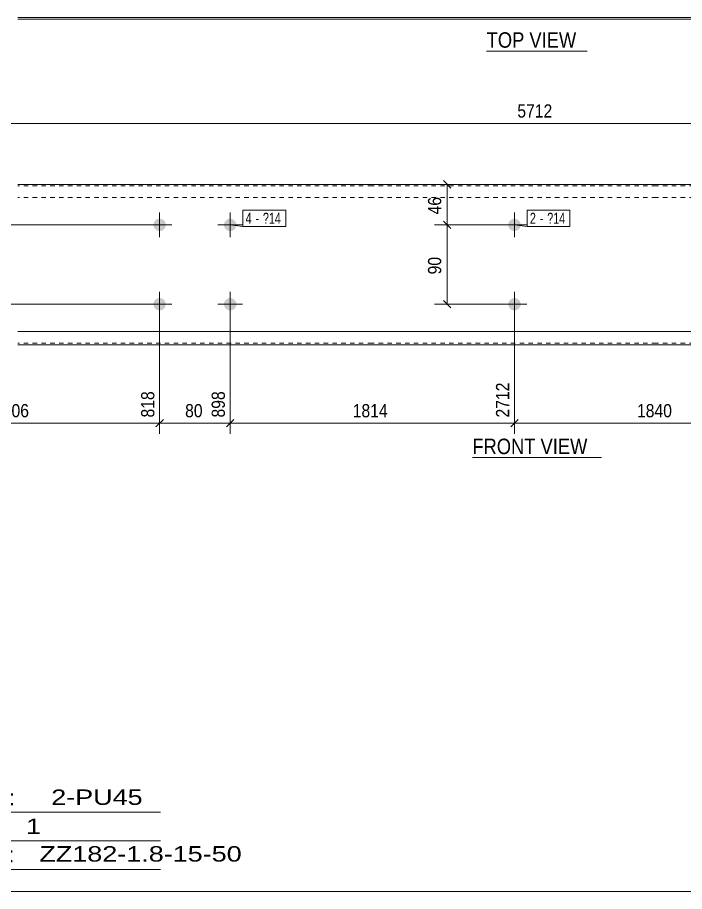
# Model space of a CAD drawing. Header units: millimetres. Extents: x 2 to 579, y 1 to 405.
# Drawn here: x 112 to 263.3, y 5 to 203.3 of the extents above; entities that cross this region are included whole.
import ezdxf

# ---------------------------------------------------------------- set-up
doc = ezdxf.new("R2010")
doc.units = ezdxf.units.MM
doc.linetypes.add('XKITLINE00', pattern=[0])
doc.linetypes.add('XKITLINE01', pattern=[4, 1, -1, 1, -1])
for name, color, linetype, lineweight in [('Bolt', 3, 'Continuous', 0), ('BoltMark', 7, 'Continuous', 0), ('Dimensions', 7, 'Continuous', 0), ('DrawingSheet', 5, 'Continuous', 0), ('OtherObjectType', 7, 'Continuous', 0), ('Part', 2, 'Continuous', 0)]:
    doc.layers.add(name, color=color, linetype=linetype, lineweight=lineweight)
doc.styles.add('ARIAL', font='ARIAL.TTF')
doc.styles.add('ARIAL_NARROW', font='ARIALN.TTF')

# ---------------------------------------------------------------- blocks, each defined once
blk = doc.blocks.new('*A1')
at = {"layer": 'Bolt'}
for points in [[(145.68, 156.2), (145.68, 156.17), (145.68, 156.13), (145.68, 156.1), (145.67, 156.06), (145.67, 156.03), (145.66, 156), (145.65, 155.96), (145.65, 155.93), (145.64, 155.9), (145.63, 155.86), (145.62, 155.83), (145.61, 155.8), (145.6, 155.76), (145.59, 155.73), (145.58, 155.7), (145.56, 155.67), (145.55, 155.64), (145.53, 155.61), (145.52, 155.58), (145.5, 155.55), (145.48, 155.52), (145.46, 155.49), (145.45, 155.46), (145.43, 155.43), (145.41, 155.4), (145.39, 155.37), (145.36, 155.35), (145.34, 155.32), (145.32, 155.3), (145.3, 155.27), (145.27, 155.25), (145.25, 155.22), (145.22, 155.2), (145.2, 155.18), (145.17, 155.15), (145.14, 155.13), (145.12, 155.11), (145.09, 155.09), (145.06, 155.07), (145.03, 155.05), (145, 155.03), (144.97, 155.02), (144.94, 155), (144.91, 154.99), (144.88, 154.97), (144.85, 154.96), (144.82, 154.94), (144.79, 154.93), (144.75, 154.92), (144.72, 154.91), (144.69, 154.9), (144.66, 154.89), (144.62, 154.88), (144.59, 154.87), (144.55, 154.86), (144.52, 154.86), (144.49, 154.85), (144.45, 154.85), (144.42, 154.84), (144.38, 154.84), (144.35, 154.84), (144.32, 154.84), (144.28, 154.84), (144.25, 154.84), (144.21, 154.84), (144.18, 154.84), (144.14, 154.84), (144.11, 154.85), (144.08, 154.85), (144.04, 154.86), (144.01, 154.86), (143.98, 154.87), (143.94, 154.88), (143.91, 154.89), (143.88, 154.9), (143.84, 154.91), (143.81, 154.92), (143.78, 154.93), (143.75, 154.94), (143.71, 154.96), (143.68, 154.97), (143.65, 154.99), (143.62, 155), (143.59, 155.02), (143.56, 155.03), (143.53, 155.05), (143.5, 155.07), (143.48, 155.09), (143.45, 155.11), (143.42, 155.13), (143.39, 155.15), (143.37, 155.18), (143.34, 155.2), (143.32, 155.22), (143.29, 155.25), (143.27, 155.27), (143.24, 155.3), (143.22, 155.32), (143.2, 155.35), (143.18, 155.37), (143.16, 155.4), (143.14, 155.43), (143.12, 155.46), (143.1, 155.49), (143.08, 155.52), (143.06, 155.55), (143.05, 155.58), (143.03, 155.61), (143.02, 155.64), (143, 155.67), (142.99, 155.7), (142.98, 155.73), (142.96, 155.76), (142.95, 155.8), (142.94, 155.83), (142.93, 155.86), (142.92, 155.9), (142.92, 155.93), (142.91, 155.96), (142.9, 156), (142.9, 156.03), (142.89, 156.06), (142.89, 156.1), (142.89, 156.13), (142.88, 156.17), (142.88, 156.2), (142.88, 156.24), (142.88, 156.27), (142.88, 156.3), (142.89, 156.34), (142.89, 156.37), (142.89, 156.41), (142.9, 156.44), (142.9, 156.48), (142.91, 156.51), (142.92, 156.54), (142.92, 156.58), (142.93, 156.61), (142.94, 156.64), (142.95, 156.67), (142.96, 156.71), (142.98, 156.74), (142.99, 156.77), (143, 156.8), (143.02, 156.83), (143.03, 156.87), (143.05, 156.9), (143.06, 156.93), (143.08, 156.96), (143.1, 156.98), (143.12, 157.01), (143.14, 157.04), (143.16, 157.07), (143.18, 157.1), (143.2, 157.12), (143.22, 157.15), (143.24, 157.18), (143.27, 157.2), (143.29, 157.23), (143.32, 157.25), (143.34, 157.27), (143.37, 157.3), (143.39, 157.32), (143.42, 157.34), (143.45, 157.36), (143.48, 157.38), (143.5, 157.4), (143.53, 157.42), (143.56, 157.44), (143.59, 157.45), (143.62, 157.47), (143.65, 157.49), (143.68, 157.5), (143.71, 157.52), (143.75, 157.53), (143.78, 157.54), (143.81, 157.55), (143.84, 157.57), (143.88, 157.58), (143.91, 157.59), (143.94, 157.59), (143.98, 157.6), (144.01, 157.61), (144.04, 157.62), (144.08, 157.62), (144.11, 157.63), (144.14, 157.63), (144.18, 157.63), (144.21, 157.63), (144.25, 157.64), (144.28, 157.64), (144.32, 157.64), (144.35, 157.63), (144.38, 157.63), (144.42, 157.63), (144.45, 157.63), (144.49, 157.62), (144.52, 157.62), (144.55, 157.61), (144.59, 157.6), (144.62, 157.59), (144.66, 157.59), (144.69, 157.58), (144.72, 157.57), (144.75, 157.55), (144.79, 157.54), (144.82, 157.53), (144.85, 157.52), (144.88, 157.5), (144.91, 157.49), (144.94, 157.47), (144.97, 157.45), (145, 157.44), (145.03, 157.42), (145.06, 157.4), (145.09, 157.38), (145.12, 157.36), (145.14, 157.34), (145.17, 157.32), (145.2, 157.3), (145.22, 157.27), (145.25, 157.25), (145.27, 157.23), (145.3, 157.2), (145.32, 157.18), (145.34, 157.15), (145.36, 157.12), (145.39, 157.1), (145.41, 157.07), (145.43, 157.04), (145.45, 157.01), (145.46, 156.98), (145.48, 156.96), (145.5, 156.93), (145.52, 156.9), (145.53, 156.87), (145.55, 156.83), (145.56, 156.8), (145.58, 156.77), (145.59, 156.74), (145.6, 156.71), (145.61, 156.67), (145.62, 156.64), (145.63, 156.61), (145.64, 156.58), (145.65, 156.54), (145.65, 156.51), (145.66, 156.48), (145.67, 156.44), (145.67, 156.41), (145.68, 156.37), (145.68, 156.34), (145.68, 156.3), (145.68, 156.27), (145.68, 156.24)], [(161.68, 156.2), (161.68, 156.17), (161.68, 156.13), (161.68, 156.1), (161.67, 156.06), (161.67, 156.03), (161.66, 156), (161.65, 155.96), (161.65, 155.93), (161.64, 155.9), (161.63, 155.86), (161.62, 155.83), (161.61, 155.8), (161.6, 155.76), (161.59, 155.73), (161.58, 155.7), (161.56, 155.67), (161.55, 155.64), (161.53, 155.61), (161.52, 155.58), (161.5, 155.55), (161.48, 155.52), (161.46, 155.49), (161.45, 155.46), (161.43, 155.43), (161.41, 155.4), (161.39, 155.37), (161.36, 155.35), (161.34, 155.32), (161.32, 155.3), (161.3, 155.27), (161.27, 155.25), (161.25, 155.22), (161.22, 155.2), (161.2, 155.18), (161.17, 155.15), (161.14, 155.13), (161.12, 155.11), (161.09, 155.09), (161.06, 155.07), (161.03, 155.05), (161, 155.03), (160.97, 155.02), (160.94, 155), (160.91, 154.99), (160.88, 154.97), (160.85, 154.96), (160.82, 154.94), (160.79, 154.93), (160.75, 154.92), (160.72, 154.91), (160.69, 154.9), (160.66, 154.89), (160.62, 154.88), (160.59, 154.87), (160.55, 154.86), (160.52, 154.86), (160.49, 154.85), (160.45, 154.85), (160.42, 154.84), (160.38, 154.84), (160.35, 154.84), (160.32, 154.84), (160.28, 154.84), (160.25, 154.84), (160.21, 154.84), (160.18, 154.84), (160.14, 154.84), (160.11, 154.85), (160.08, 154.85), (160.04, 154.86), (160.01, 154.86), (159.98, 154.87), (159.94, 154.88), (159.91, 154.89), (159.88, 154.9), (159.84, 154.91), (159.81, 154.92), (159.78, 154.93), (159.75, 154.94), (159.71, 154.96), (159.68, 154.97), (159.65, 154.99), (159.62, 155), (159.59, 155.02), (159.56, 155.03), (159.53, 155.05), (159.5, 155.07), (159.48, 155.09), (159.45, 155.11), (159.42, 155.13), (159.39, 155.15), (159.37, 155.18), (159.34, 155.2), (159.32, 155.22), (159.29, 155.25), (159.27, 155.27), (159.24, 155.3), (159.22, 155.32), (159.2, 155.35), (159.18, 155.37), (159.16, 155.4), (159.14, 155.43), (159.12, 155.46), (159.1, 155.49), (159.08, 155.52), (159.06, 155.55), (159.05, 155.58), (159.03, 155.61), (159.02, 155.64), (159, 155.67), (158.99, 155.7), (158.98, 155.73), (158.96, 155.76), (158.95, 155.8), (158.94, 155.83), (158.93, 155.86), (158.92, 155.9), (158.92, 155.93), (158.91, 155.96), (158.9, 156), (158.9, 156.03), (158.89, 156.06), (158.89, 156.1), (158.89, 156.13), (158.88, 156.17), (158.88, 156.2), (158.88, 156.24), (158.88, 156.27), (158.88, 156.3), (158.89, 156.34), (158.89, 156.37), (158.89, 156.41), (158.9, 156.44), (158.9, 156.48), (158.91, 156.51), (158.92, 156.54), (158.92, 156.58), (158.93, 156.61), (158.94, 156.64), (158.95, 156.67), (158.96, 156.71), (158.98, 156.74), (158.99, 156.77), (159, 156.8), (159.02, 156.83), (159.03, 156.87), (159.05, 156.9), (159.06, 156.93), (159.08, 156.96), (159.1, 156.98), (159.12, 157.01), (159.14, 157.04), (159.16, 157.07), (159.18, 157.1), (159.2, 157.12), (159.22, 157.15), (159.24, 157.18), (159.27, 157.2), (159.29, 157.23), (159.32, 157.25), (159.34, 157.27), (159.37, 157.3), (159.39, 157.32), (159.42, 157.34), (159.45, 157.36), (159.48, 157.38), (159.5, 157.4), (159.53, 157.42), (159.56, 157.44), (159.59, 157.45), (159.62, 157.47), (159.65, 157.49), (159.68, 157.5), (159.71, 157.52), (159.75, 157.53), (159.78, 157.54), (159.81, 157.55), (159.84, 157.57), (159.88, 157.58), (159.91, 157.59), (159.94, 157.59), (159.98, 157.6), (160.01, 157.61), (160.04, 157.62), (160.08, 157.62), (160.11, 157.63), (160.14, 157.63), (160.18, 157.63), (160.21, 157.63), (160.25, 157.64), (160.28, 157.64), (160.32, 157.64), (160.35, 157.63), (160.38, 157.63), (160.42, 157.63), (160.45, 157.63), (160.49, 157.62), (160.52, 157.62), (160.55, 157.61), (160.59, 157.6), (160.62, 157.59), (160.66, 157.59), (160.69, 157.58), (160.72, 157.57), (160.75, 157.55), (160.79, 157.54), (160.82, 157.53), (160.85, 157.52), (160.88, 157.5), (160.91, 157.49), (160.94, 157.47), (160.97, 157.45), (161, 157.44), (161.03, 157.42), (161.06, 157.4), (161.09, 157.38), (161.12, 157.36), (161.14, 157.34), (161.17, 157.32), (161.2, 157.3), (161.22, 157.27), (161.25, 157.25), (161.27, 157.23), (161.3, 157.2), (161.32, 157.18), (161.34, 157.15), (161.36, 157.12), (161.39, 157.1), (161.41, 157.07), (161.43, 157.04), (161.45, 157.01), (161.46, 156.98), (161.48, 156.96), (161.5, 156.93), (161.52, 156.9), (161.53, 156.87), (161.55, 156.83), (161.56, 156.8), (161.58, 156.77), (161.59, 156.74), (161.6, 156.71), (161.61, 156.67), (161.62, 156.64), (161.63, 156.61), (161.64, 156.58), (161.65, 156.54), (161.65, 156.51), (161.66, 156.48), (161.67, 156.44), (161.67, 156.41), (161.68, 156.37), (161.68, 156.34), (161.68, 156.3), (161.68, 156.27), (161.68, 156.24)], [(145.68, 138.2), (145.68, 138.17), (145.68, 138.13), (145.68, 138.1), (145.67, 138.06), (145.67, 138.03), (145.66, 138), (145.65, 137.96), (145.65, 137.93), (145.64, 137.9), (145.63, 137.86), (145.62, 137.83), (145.61, 137.8), (145.6, 137.76), (145.59, 137.73), (145.58, 137.7), (145.56, 137.67), (145.55, 137.64), (145.53, 137.61), (145.52, 137.58), (145.5, 137.55), (145.48, 137.52), (145.46, 137.49), (145.45, 137.46), (145.43, 137.43), (145.41, 137.4), (145.39, 137.37), (145.36, 137.35), (145.34, 137.32), (145.32, 137.3), (145.3, 137.27), (145.27, 137.25), (145.25, 137.22), (145.22, 137.2), (145.2, 137.18), (145.17, 137.15), (145.14, 137.13), (145.12, 137.11), (145.09, 137.09), (145.06, 137.07), (145.03, 137.05), (145, 137.03), (144.97, 137.02), (144.94, 137), (144.91, 136.99), (144.88, 136.97), (144.85, 136.96), (144.82, 136.94), (144.79, 136.93), (144.75, 136.92), (144.72, 136.91), (144.69, 136.9), (144.66, 136.89), (144.62, 136.88), (144.59, 136.87), (144.55, 136.86), (144.52, 136.86), (144.49, 136.85), (144.45, 136.85), (144.42, 136.84), (144.38, 136.84), (144.35, 136.84), (144.32, 136.84), (144.28, 136.84), (144.25, 136.84), (144.21, 136.84), (144.18, 136.84), (144.14, 136.84), (144.11, 136.85), (144.08, 136.85), (144.04, 136.86), (144.01, 136.86), (143.98, 136.87), (143.94, 136.88), (143.91, 136.89), (143.88, 136.9), (143.84, 136.91), (143.81, 136.92), (143.78, 136.93), (143.75, 136.94), (143.71, 136.96), (143.68, 136.97), (143.65, 136.99), (143.62, 137), (143.59, 137.02), (143.56, 137.03), (143.53, 137.05), (143.5, 137.07), (143.48, 137.09), (143.45, 137.11), (143.42, 137.13), (143.39, 137.15), (143.37, 137.18), (143.34, 137.2), (143.32, 137.22), (143.29, 137.25), (143.27, 137.27), (143.24, 137.3), (143.22, 137.32), (143.2, 137.35), (143.18, 137.37), (143.16, 137.4), (143.14, 137.43), (143.12, 137.46), (143.1, 137.49), (143.08, 137.52), (143.06, 137.55), (143.05, 137.58), (143.03, 137.61), (143.02, 137.64), (143, 137.67), (142.99, 137.7), (142.98, 137.73), (142.96, 137.76), (142.95, 137.8), (142.94, 137.83), (142.93, 137.86), (142.92, 137.9), (142.92, 137.93), (142.91, 137.96), (142.9, 138), (142.9, 138.03), (142.89, 138.06), (142.89, 138.1), (142.89, 138.13), (142.88, 138.17), (142.88, 138.2), (142.88, 138.24), (142.88, 138.27), (142.88, 138.3), (142.89, 138.34), (142.89, 138.37), (142.89, 138.41), (142.9, 138.44), (142.9, 138.48), (142.91, 138.51), (142.92, 138.54), (142.92, 138.58), (142.93, 138.61), (142.94, 138.64), (142.95, 138.67), (142.96, 138.71), (142.98, 138.74), (142.99, 138.77), (143, 138.8), (143.02, 138.83), (143.03, 138.87), (143.05, 138.9), (143.06, 138.93), (143.08, 138.96), (143.1, 138.98), (143.12, 139.01), (143.14, 139.04), (143.16, 139.07), (143.18, 139.1), (143.2, 139.12), (143.22, 139.15), (143.24, 139.18), (143.27, 139.2), (143.29, 139.23), (143.32, 139.25), (143.34, 139.27), (143.37, 139.3), (143.39, 139.32), (143.42, 139.34), (143.45, 139.36), (143.48, 139.38), (143.5, 139.4), (143.53, 139.42), (143.56, 139.44), (143.59, 139.45), (143.62, 139.47), (143.65, 139.49), (143.68, 139.5), (143.71, 139.52), (143.75, 139.53), (143.78, 139.54), (143.81, 139.55), (143.84, 139.57), (143.88, 139.58), (143.91, 139.59), (143.94, 139.59), (143.98, 139.6), (144.01, 139.61), (144.04, 139.62), (144.08, 139.62), (144.11, 139.63), (144.14, 139.63), (144.18, 139.63), (144.21, 139.63), (144.25, 139.64), (144.28, 139.64), (144.32, 139.64), (144.35, 139.63), (144.38, 139.63), (144.42, 139.63), (144.45, 139.63), (144.49, 139.62), (144.52, 139.62), (144.55, 139.61), (144.59, 139.6), (144.62, 139.59), (144.66, 139.59), (144.69, 139.58), (144.72, 139.57), (144.75, 139.55), (144.79, 139.54), (144.82, 139.53), (144.85, 139.52), (144.88, 139.5), (144.91, 139.49), (144.94, 139.47), (144.97, 139.45), (145, 139.44), (145.03, 139.42), (145.06, 139.4), (145.09, 139.38), (145.12, 139.36), (145.14, 139.34), (145.17, 139.32), (145.2, 139.3), (145.22, 139.27), (145.25, 139.25), (145.27, 139.23), (145.3, 139.2), (145.32, 139.18), (145.34, 139.15), (145.36, 139.12), (145.39, 139.1), (145.41, 139.07), (145.43, 139.04), (145.45, 139.01), (145.46, 138.98), (145.48, 138.96), (145.5, 138.93), (145.52, 138.9), (145.53, 138.87), (145.55, 138.83), (145.56, 138.8), (145.58, 138.77), (145.59, 138.74), (145.6, 138.71), (145.61, 138.67), (145.62, 138.64), (145.63, 138.61), (145.64, 138.58), (145.65, 138.54), (145.65, 138.51), (145.66, 138.48), (145.67, 138.44), (145.67, 138.41), (145.68, 138.37), (145.68, 138.34), (145.68, 138.3), (145.68, 138.27), (145.68, 138.24)], [(161.68, 138.2), (161.68, 138.17), (161.68, 138.13), (161.68, 138.1), (161.67, 138.06), (161.67, 138.03), (161.66, 138), (161.65, 137.96), (161.65, 137.93), (161.64, 137.9), (161.63, 137.86), (161.62, 137.83), (161.61, 137.8), (161.6, 137.76), (161.59, 137.73), (161.58, 137.7), (161.56, 137.67), (161.55, 137.64), (161.53, 137.61), (161.52, 137.58), (161.5, 137.55), (161.48, 137.52), (161.46, 137.49), (161.45, 137.46), (161.43, 137.43), (161.41, 137.4), (161.39, 137.37), (161.36, 137.35), (161.34, 137.32), (161.32, 137.3), (161.3, 137.27), (161.27, 137.25), (161.25, 137.22), (161.22, 137.2), (161.2, 137.18), (161.17, 137.15), (161.14, 137.13), (161.12, 137.11), (161.09, 137.09), (161.06, 137.07), (161.03, 137.05), (161, 137.03), (160.97, 137.02), (160.94, 137), (160.91, 136.99), (160.88, 136.97), (160.85, 136.96), (160.82, 136.94), (160.79, 136.93), (160.75, 136.92), (160.72, 136.91), (160.69, 136.9), (160.66, 136.89), (160.62, 136.88), (160.59, 136.87), (160.55, 136.86), (160.52, 136.86), (160.49, 136.85), (160.45, 136.85), (160.42, 136.84), (160.38, 136.84), (160.35, 136.84), (160.32, 136.84), (160.28, 136.84), (160.25, 136.84), (160.21, 136.84), (160.18, 136.84), (160.14, 136.84), (160.11, 136.85), (160.08, 136.85), (160.04, 136.86), (160.01, 136.86), (159.98, 136.87), (159.94, 136.88), (159.91, 136.89), (159.88, 136.9), (159.84, 136.91), (159.81, 136.92), (159.78, 136.93), (159.75, 136.94), (159.71, 136.96), (159.68, 136.97), (159.65, 136.99), (159.62, 137), (159.59, 137.02), (159.56, 137.03), (159.53, 137.05), (159.5, 137.07), (159.48, 137.09), (159.45, 137.11), (159.42, 137.13), (159.39, 137.15), (159.37, 137.18), (159.34, 137.2), (159.32, 137.22), (159.29, 137.25), (159.27, 137.27), (159.24, 137.3), (159.22, 137.32), (159.2, 137.35), (159.18, 137.37), (159.16, 137.4), (159.14, 137.43), (159.12, 137.46), (159.1, 137.49), (159.08, 137.52), (159.06, 137.55), (159.05, 137.58), (159.03, 137.61), (159.02, 137.64), (159, 137.67), (158.99, 137.7), (158.98, 137.73), (158.96, 137.76), (158.95, 137.8), (158.94, 137.83), (158.93, 137.86), (158.92, 137.9), (158.92, 137.93), (158.91, 137.96), (158.9, 138), (158.9, 138.03), (158.89, 138.06), (158.89, 138.1), (158.89, 138.13), (158.88, 138.17), (158.88, 138.2), (158.88, 138.24), (158.88, 138.27), (158.88, 138.3), (158.89, 138.34), (158.89, 138.37), (158.89, 138.41), (158.9, 138.44), (158.9, 138.48), (158.91, 138.51), (158.92, 138.54), (158.92, 138.58), (158.93, 138.61), (158.94, 138.64), (158.95, 138.67), (158.96, 138.71), (158.98, 138.74), (158.99, 138.77), (159, 138.8), (159.02, 138.83), (159.03, 138.87), (159.05, 138.9), (159.06, 138.93), (159.08, 138.96), (159.1, 138.98), (159.12, 139.01), (159.14, 139.04), (159.16, 139.07), (159.18, 139.1), (159.2, 139.12), (159.22, 139.15), (159.24, 139.18), (159.27, 139.2), (159.29, 139.23), (159.32, 139.25), (159.34, 139.27), (159.37, 139.3), (159.39, 139.32), (159.42, 139.34), (159.45, 139.36), (159.48, 139.38), (159.5, 139.4), (159.53, 139.42), (159.56, 139.44), (159.59, 139.45), (159.62, 139.47), (159.65, 139.49), (159.68, 139.5), (159.71, 139.52), (159.75, 139.53), (159.78, 139.54), (159.81, 139.55), (159.84, 139.57), (159.88, 139.58), (159.91, 139.59), (159.94, 139.59), (159.98, 139.6), (160.01, 139.61), (160.04, 139.62), (160.08, 139.62), (160.11, 139.63), (160.14, 139.63), (160.18, 139.63), (160.21, 139.63), (160.25, 139.64), (160.28, 139.64), (160.32, 139.64), (160.35, 139.63), (160.38, 139.63), (160.42, 139.63), (160.45, 139.63), (160.49, 139.62), (160.52, 139.62), (160.55, 139.61), (160.59, 139.6), (160.62, 139.59), (160.66, 139.59), (160.69, 139.58), (160.72, 139.57), (160.75, 139.55), (160.79, 139.54), (160.82, 139.53), (160.85, 139.52), (160.88, 139.5), (160.91, 139.49), (160.94, 139.47), (160.97, 139.45), (161, 139.44), (161.03, 139.42), (161.06, 139.4), (161.09, 139.38), (161.12, 139.36), (161.14, 139.34), (161.17, 139.32), (161.2, 139.3), (161.22, 139.27), (161.25, 139.25), (161.27, 139.23), (161.3, 139.2), (161.32, 139.18), (161.34, 139.15), (161.36, 139.12), (161.39, 139.1), (161.41, 139.07), (161.43, 139.04), (161.45, 139.01), (161.46, 138.98), (161.48, 138.96), (161.5, 138.93), (161.52, 138.9), (161.53, 138.87), (161.55, 138.83), (161.56, 138.8), (161.58, 138.77), (161.59, 138.74), (161.6, 138.71), (161.61, 138.67), (161.62, 138.64), (161.63, 138.61), (161.64, 138.58), (161.65, 138.54), (161.65, 138.51), (161.66, 138.48), (161.67, 138.44), (161.67, 138.41), (161.68, 138.37), (161.68, 138.34), (161.68, 138.3), (161.68, 138.27), (161.68, 138.24)]]:
    blk.add_hatch(color=3, dxfattribs=at).paths.add_polyline_path(points, flags=17)
at = {"layer": 'Bolt', "color": 3, "linetype": 'XKITLINE00', "lineweight": 0}
for p, q in [((144.28, 159.04), (144.28, 153.44)), ((160.28, 159.04), (160.28, 153.44)), ((147.08, 156.24), (141.48, 156.24)), ((163.08, 156.24), (157.48, 156.24)), ((144.28, 141.04), (144.28, 135.44)), ((160.28, 141.04), (160.28, 135.44)), ((147.08, 138.24), (141.48, 138.24)), ((163.08, 138.24), (157.48, 138.24))]:
    blk.add_line(p, q, dxfattribs=at)
blk = doc.blocks.new('*A3')
at = {"layer": 'Bolt'}
for points in [[(226.17, 156.2), (226.17, 156.17), (226.17, 156.13), (226.16, 156.1), (226.16, 156.06), (226.15, 156.03), (226.15, 156), (226.14, 155.96), (226.14, 155.93), (226.13, 155.9), (226.12, 155.86), (226.11, 155.83), (226.1, 155.8), (226.09, 155.76), (226.08, 155.73), (226.06, 155.7), (226.05, 155.67), (226.04, 155.64), (226.02, 155.61), (226, 155.58), (225.99, 155.55), (225.97, 155.52), (225.95, 155.49), (225.93, 155.46), (225.91, 155.43), (225.89, 155.4), (225.87, 155.37), (225.85, 155.35), (225.83, 155.32), (225.81, 155.3), (225.78, 155.27), (225.76, 155.25), (225.74, 155.22), (225.71, 155.2), (225.68, 155.18), (225.66, 155.15), (225.63, 155.13), (225.6, 155.11), (225.58, 155.09), (225.55, 155.07), (225.52, 155.05), (225.49, 155.03), (225.46, 155.02), (225.43, 155), (225.4, 154.99), (225.37, 154.97), (225.34, 154.96), (225.31, 154.94), (225.27, 154.93), (225.24, 154.92), (225.21, 154.91), (225.18, 154.9), (225.14, 154.89), (225.11, 154.88), (225.08, 154.87), (225.04, 154.86), (225.01, 154.86), (224.98, 154.85), (224.94, 154.85), (224.91, 154.84), (224.87, 154.84), (224.84, 154.84), (224.8, 154.84), (224.77, 154.84), (224.74, 154.84), (224.7, 154.84), (224.67, 154.84), (224.63, 154.84), (224.6, 154.85), (224.56, 154.85), (224.53, 154.86), (224.5, 154.86), (224.46, 154.87), (224.43, 154.88), (224.4, 154.89), (224.36, 154.9), (224.33, 154.91), (224.3, 154.92), (224.27, 154.93), (224.23, 154.94), (224.2, 154.96), (224.17, 154.97), (224.14, 154.99), (224.11, 155), (224.08, 155.02), (224.05, 155.03), (224.02, 155.05), (223.99, 155.07), (223.96, 155.09), (223.94, 155.11), (223.91, 155.13), (223.88, 155.15), (223.86, 155.18), (223.83, 155.2), (223.8, 155.22), (223.78, 155.25), (223.76, 155.27), (223.73, 155.3), (223.71, 155.32), (223.69, 155.35), (223.67, 155.37), (223.65, 155.4), (223.63, 155.43), (223.61, 155.46), (223.59, 155.49), (223.57, 155.52), (223.55, 155.55), (223.53, 155.58), (223.52, 155.61), (223.5, 155.64), (223.49, 155.67), (223.48, 155.7), (223.46, 155.73), (223.45, 155.76), (223.44, 155.8), (223.43, 155.83), (223.42, 155.86), (223.41, 155.9), (223.4, 155.93), (223.4, 155.96), (223.39, 156), (223.38, 156.03), (223.38, 156.06), (223.38, 156.1), (223.37, 156.13), (223.37, 156.17), (223.37, 156.2), (223.37, 156.24), (223.37, 156.27), (223.37, 156.3), (223.37, 156.34), (223.38, 156.37), (223.38, 156.41), (223.38, 156.44), (223.39, 156.48), (223.4, 156.51), (223.4, 156.54), (223.41, 156.58), (223.42, 156.61), (223.43, 156.64), (223.44, 156.67), (223.45, 156.71), (223.46, 156.74), (223.48, 156.77), (223.49, 156.8), (223.5, 156.83), (223.52, 156.87), (223.53, 156.9), (223.55, 156.93), (223.57, 156.96), (223.59, 156.98), (223.61, 157.01), (223.63, 157.04), (223.65, 157.07), (223.67, 157.1), (223.69, 157.12), (223.71, 157.15), (223.73, 157.18), (223.76, 157.2), (223.78, 157.23), (223.8, 157.25), (223.83, 157.27), (223.86, 157.3), (223.88, 157.32), (223.91, 157.34), (223.94, 157.36), (223.96, 157.38), (223.99, 157.4), (224.02, 157.42), (224.05, 157.44), (224.08, 157.45), (224.11, 157.47), (224.14, 157.49), (224.17, 157.5), (224.2, 157.52), (224.23, 157.53), (224.27, 157.54), (224.3, 157.55), (224.33, 157.57), (224.36, 157.58), (224.4, 157.59), (224.43, 157.59), (224.46, 157.6), (224.5, 157.61), (224.53, 157.62), (224.56, 157.62), (224.6, 157.63), (224.63, 157.63), (224.67, 157.63), (224.7, 157.63), (224.74, 157.64), (224.77, 157.64), (224.8, 157.64), (224.84, 157.63), (224.87, 157.63), (224.91, 157.63), (224.94, 157.63), (224.98, 157.62), (225.01, 157.62), (225.04, 157.61), (225.08, 157.6), (225.11, 157.59), (225.14, 157.59), (225.18, 157.58), (225.21, 157.57), (225.24, 157.55), (225.27, 157.54), (225.31, 157.53), (225.34, 157.52), (225.37, 157.5), (225.4, 157.49), (225.43, 157.47), (225.46, 157.45), (225.49, 157.44), (225.52, 157.42), (225.55, 157.4), (225.58, 157.38), (225.6, 157.36), (225.63, 157.34), (225.66, 157.32), (225.68, 157.3), (225.71, 157.27), (225.74, 157.25), (225.76, 157.23), (225.78, 157.2), (225.81, 157.18), (225.83, 157.15), (225.85, 157.12), (225.87, 157.1), (225.89, 157.07), (225.91, 157.04), (225.93, 157.01), (225.95, 156.98), (225.97, 156.96), (225.99, 156.93), (226, 156.9), (226.02, 156.87), (226.04, 156.83), (226.05, 156.8), (226.06, 156.77), (226.08, 156.74), (226.09, 156.71), (226.1, 156.67), (226.11, 156.64), (226.12, 156.61), (226.13, 156.58), (226.14, 156.54), (226.14, 156.51), (226.15, 156.48), (226.15, 156.44), (226.16, 156.41), (226.16, 156.37), (226.17, 156.34), (226.17, 156.3), (226.17, 156.27), (226.17, 156.24)], [(226.17, 138.2), (226.17, 138.17), (226.17, 138.13), (226.16, 138.1), (226.16, 138.06), (226.15, 138.03), (226.15, 138), (226.14, 137.96), (226.14, 137.93), (226.13, 137.9), (226.12, 137.86), (226.11, 137.83), (226.1, 137.8), (226.09, 137.76), (226.08, 137.73), (226.06, 137.7), (226.05, 137.67), (226.04, 137.64), (226.02, 137.61), (226, 137.58), (225.99, 137.55), (225.97, 137.52), (225.95, 137.49), (225.93, 137.46), (225.91, 137.43), (225.89, 137.4), (225.87, 137.37), (225.85, 137.35), (225.83, 137.32), (225.81, 137.3), (225.78, 137.27), (225.76, 137.25), (225.74, 137.22), (225.71, 137.2), (225.68, 137.18), (225.66, 137.15), (225.63, 137.13), (225.6, 137.11), (225.58, 137.09), (225.55, 137.07), (225.52, 137.05), (225.49, 137.03), (225.46, 137.02), (225.43, 137), (225.4, 136.99), (225.37, 136.97), (225.34, 136.96), (225.31, 136.94), (225.27, 136.93), (225.24, 136.92), (225.21, 136.91), (225.18, 136.9), (225.14, 136.89), (225.11, 136.88), (225.08, 136.87), (225.04, 136.86), (225.01, 136.86), (224.98, 136.85), (224.94, 136.85), (224.91, 136.84), (224.87, 136.84), (224.84, 136.84), (224.8, 136.84), (224.77, 136.84), (224.74, 136.84), (224.7, 136.84), (224.67, 136.84), (224.63, 136.84), (224.6, 136.85), (224.56, 136.85), (224.53, 136.86), (224.5, 136.86), (224.46, 136.87), (224.43, 136.88), (224.4, 136.89), (224.36, 136.9), (224.33, 136.91), (224.3, 136.92), (224.27, 136.93), (224.23, 136.94), (224.2, 136.96), (224.17, 136.97), (224.14, 136.99), (224.11, 137), (224.08, 137.02), (224.05, 137.03), (224.02, 137.05), (223.99, 137.07), (223.96, 137.09), (223.94, 137.11), (223.91, 137.13), (223.88, 137.15), (223.86, 137.18), (223.83, 137.2), (223.8, 137.22), (223.78, 137.25), (223.76, 137.27), (223.73, 137.3), (223.71, 137.32), (223.69, 137.35), (223.67, 137.37), (223.65, 137.4), (223.63, 137.43), (223.61, 137.46), (223.59, 137.49), (223.57, 137.52), (223.55, 137.55), (223.53, 137.58), (223.52, 137.61), (223.5, 137.64), (223.49, 137.67), (223.48, 137.7), (223.46, 137.73), (223.45, 137.76), (223.44, 137.8), (223.43, 137.83), (223.42, 137.86), (223.41, 137.9), (223.4, 137.93), (223.4, 137.96), (223.39, 138), (223.38, 138.03), (223.38, 138.06), (223.38, 138.1), (223.37, 138.13), (223.37, 138.17), (223.37, 138.2), (223.37, 138.24), (223.37, 138.27), (223.37, 138.3), (223.37, 138.34), (223.38, 138.37), (223.38, 138.41), (223.38, 138.44), (223.39, 138.48), (223.4, 138.51), (223.4, 138.54), (223.41, 138.58), (223.42, 138.61), (223.43, 138.64), (223.44, 138.67), (223.45, 138.71), (223.46, 138.74), (223.48, 138.77), (223.49, 138.8), (223.5, 138.83), (223.52, 138.87), (223.53, 138.9), (223.55, 138.93), (223.57, 138.96), (223.59, 138.98), (223.61, 139.01), (223.63, 139.04), (223.65, 139.07), (223.67, 139.1), (223.69, 139.12), (223.71, 139.15), (223.73, 139.18), (223.76, 139.2), (223.78, 139.23), (223.8, 139.25), (223.83, 139.27), (223.86, 139.3), (223.88, 139.32), (223.91, 139.34), (223.94, 139.36), (223.96, 139.38), (223.99, 139.4), (224.02, 139.42), (224.05, 139.44), (224.08, 139.45), (224.11, 139.47), (224.14, 139.49), (224.17, 139.5), (224.2, 139.52), (224.23, 139.53), (224.27, 139.54), (224.3, 139.55), (224.33, 139.57), (224.36, 139.58), (224.4, 139.59), (224.43, 139.59), (224.46, 139.6), (224.5, 139.61), (224.53, 139.62), (224.56, 139.62), (224.6, 139.63), (224.63, 139.63), (224.67, 139.63), (224.7, 139.63), (224.74, 139.64), (224.77, 139.64), (224.8, 139.64), (224.84, 139.63), (224.87, 139.63), (224.91, 139.63), (224.94, 139.63), (224.98, 139.62), (225.01, 139.62), (225.04, 139.61), (225.08, 139.6), (225.11, 139.59), (225.14, 139.59), (225.18, 139.58), (225.21, 139.57), (225.24, 139.55), (225.27, 139.54), (225.31, 139.53), (225.34, 139.52), (225.37, 139.5), (225.4, 139.49), (225.43, 139.47), (225.46, 139.45), (225.49, 139.44), (225.52, 139.42), (225.55, 139.4), (225.58, 139.38), (225.6, 139.36), (225.63, 139.34), (225.66, 139.32), (225.68, 139.3), (225.71, 139.27), (225.74, 139.25), (225.76, 139.23), (225.78, 139.2), (225.81, 139.18), (225.83, 139.15), (225.85, 139.12), (225.87, 139.1), (225.89, 139.07), (225.91, 139.04), (225.93, 139.01), (225.95, 138.98), (225.97, 138.96), (225.99, 138.93), (226, 138.9), (226.02, 138.87), (226.04, 138.83), (226.05, 138.8), (226.06, 138.77), (226.08, 138.74), (226.09, 138.71), (226.1, 138.67), (226.11, 138.64), (226.12, 138.61), (226.13, 138.58), (226.14, 138.54), (226.14, 138.51), (226.15, 138.48), (226.15, 138.44), (226.16, 138.41), (226.16, 138.37), (226.17, 138.34), (226.17, 138.3), (226.17, 138.27), (226.17, 138.24)]]:
    blk.add_hatch(color=3, dxfattribs=at).paths.add_polyline_path(points, flags=17)
at = {"layer": 'Bolt', "color": 3, "linetype": 'XKITLINE00', "lineweight": 0}
for p, q in [((224.77, 159.04), (224.77, 153.44)), ((227.57, 156.24), (221.97, 156.24)), ((224.77, 141.04), (224.77, 135.44)), ((227.57, 138.24), (221.97, 138.24))]:
    blk.add_line(p, q, dxfattribs=at)
blk = doc.blocks.new('*A6')
at = {"layer": 'Part', "color": 2, "linetype": 'XKITLINE00', "lineweight": 0}
for p, q in [((192.48, 165.44), (112.09, 165.44)), ((256.96, 165.44), (192.58, 165.44)), ((321.45, 165.44), (257.06, 165.44)), ((192.48, 132.04), (112.09, 132.04)), ((256.96, 132.04), (192.58, 132.04)), ((321.45, 132.04), (257.06, 132.04)), ((112.09, 129.04), (192.48, 129.04)), ((192.58, 129.04), (256.96, 129.04)), ((257.06, 129.04), (321.45, 129.04))]:
    blk.add_line(p, q, dxfattribs=at)
at = {"layer": 'Part', "color": 7, "linetype": 'XKITLINE01', "lineweight": 0}
for p, q in [((192.48, 165.08), (112.09, 165.08)), ((256.96, 165.08), (192.58, 165.08)), ((321.45, 165.08), (257.06, 165.08)), ((192.48, 162.44), (112.09, 162.44)), ((256.96, 162.44), (192.58, 162.44)), ((321.45, 162.44), (257.06, 162.44)), ((192.48, 129.4), (112.09, 129.4)), ((256.96, 129.4), (192.58, 129.4)), ((321.45, 129.4), (257.06, 129.4))]:
    blk.add_line(p, q, dxfattribs=at)
blk = doc.blocks.new('*A12')
at = {"layer": 'Part', "color": 2, "linetype": 'XKITLINE00', "lineweight": 0}
for p, q in [((112.09, 203.3), (192.48, 203.3)), ((192.48, 202.94), (112.09, 202.94)), ((192.58, 203.3), (256.96, 203.3)), ((256.96, 202.94), (192.58, 202.94)), ((257.06, 203.3), (321.45, 203.3)), ((321.45, 202.94), (257.06, 202.94))]:
    blk.add_line(p, q, dxfattribs=at)
blk = doc.blocks.new('*A13')
at = {"layer": 'DrawingSheet', "color": 5, "linetype": 'XKITLINE00', "lineweight": 0}
blk.add_line((5, 5), (579, 5), dxfattribs=at)
blk = doc.blocks.new('*A17')
at = {"layer": 'OtherObjectType', "color": 6, "linetype": 'XKITLINE00', "lineweight": 0}
for p, q in [((94.5, 23), (144.5, 23)), ((94.5, 16.5), (144.5, 16.5)), ((94.5, 10), (144.5, 10))]:
    blk.add_line(p, q, dxfattribs=at)
at = {"layer": 'OtherObjectType', "color": 6, "style": 'ARIAL_NARROW'}
for s, width, p in [('MARK:', 1.275, (95.27, 24.58)), ('2-PU45', 1.525501, (119.69, 24.65)), ('QTY:', 1.275, (94.5, 18.19)), ('1', 1.525501, (113.99, 18.05)), ('DESC.:', 1.275, (94.29, 11.63)), ('ZZ182-1.8-15-50', 1.525501, (117, 11.79))]:
    blk.add_text(s, height=3.5, dxfattribs=dict(at, width=width)).set_placement(p)
blk = doc.blocks.new('*A23')
at = {"layer": 'Dimensions', "color": 7, "linetype": 'XKITLINE00', "lineweight": 0}
for p, q in [((208.65, 157.08), (210.35, 155.39)), ((223.77, 156.24), (206.65, 156.24)), ((209.5, 138.24), (209.5, 156.24)), ((208.65, 139.08), (210.35, 137.39)), ((223.77, 138.24), (206.65, 138.24))]:
    blk.add_line(p, q, dxfattribs=at)
at = {"layer": 'Dimensions', "color": 3}
for p in [(209.5, 156.24), (209.5, 138.24)]:
    blk.add_point(p, dxfattribs=at)
at = {"layer": 'Dimensions', "color": 3, "style": 'ARIAL', "width": 0.85}
blk.add_text('90', height=3, rotation=90.0002, dxfattribs=at).set_placement((208.15, 145.01))
blk = doc.blocks.new('*A24')
at = {"layer": 'Dimensions', "color": 7, "linetype": 'XKITLINE00', "lineweight": 0}
for p, q in [((223.77, 165.44), (206.65, 165.44)), ((208.65, 166.28), (210.35, 164.59)), ((209.5, 156.24), (209.5, 165.44)), ((208.65, 157.08), (210.35, 155.39)), ((223.77, 156.24), (206.65, 156.24))]:
    blk.add_line(p, q, dxfattribs=at)
at = {"layer": 'Dimensions', "color": 3}
for p in [(209.5, 165.44), (209.5, 156.24)]:
    blk.add_point(p, dxfattribs=at)
at = {"layer": 'Dimensions', "color": 3, "style": 'ARIAL', "width": 0.85}
blk.add_text('46', height=3, rotation=90.0002, dxfattribs=at).set_placement((208.15, 158.61))
blk = doc.blocks.new('*A25')
at = {"layer": 'Dimensions', "color": 7, "linetype": 'XKITLINE00', "lineweight": 0}
for p, q in [((64.65, 157.08), (66.35, 155.39)), ((143.28, 156.24), (62.65, 156.24)), ((65.5, 138.24), (65.5, 156.24)), ((64.65, 139.08), (66.35, 137.39)), ((143.28, 138.24), (62.65, 138.24))]:
    blk.add_line(p, q, dxfattribs=at)
at = {"layer": 'Dimensions', "color": 3}
for p in [(65.5, 156.24), (65.5, 138.24)]:
    blk.add_point(p, dxfattribs=at)
at = {"layer": 'Dimensions', "color": 3, "style": 'ARIAL', "width": 0.85}
blk.add_text('90', height=3, rotation=90.0002, dxfattribs=at).set_placement((64.15, 145.01))
blk = doc.blocks.new('*A26')
at = {"layer": 'Dimensions', "color": 7, "linetype": 'XKITLINE00', "lineweight": 0}
for p, q in [((78.79, 165.44), (62.65, 165.44)), ((64.65, 166.28), (66.35, 164.59)), ((65.5, 156.24), (65.5, 165.44)), ((64.65, 157.08), (66.35, 155.39)), ((143.28, 156.24), (62.65, 156.24))]:
    blk.add_line(p, q, dxfattribs=at)
at = {"layer": 'Dimensions', "color": 3}
for p in [(65.5, 165.44), (65.5, 156.24)]:
    blk.add_point(p, dxfattribs=at)
at = {"layer": 'Dimensions', "color": 3, "style": 'ARIAL', "width": 0.85}
blk.add_text('46', height=3, rotation=90.0002, dxfattribs=at).set_placement((64.15, 158.61))
blk = doc.blocks.new('*A27')
at = {"layer": 'Dimensions', "color": 7, "linetype": 'XKITLINE00', "lineweight": 0}
blk.add_line((17.5, 179.24), (442.23, 179.24), dxfattribs=at)
at = {"layer": 'Dimensions', "color": 3, "style": 'ARIAL', "width": 0.85}
blk.add_text('5712', height=3, dxfattribs=at).set_placement((225.42, 180.59))
blk = doc.blocks.new('*A29')
at = {"layer": 'Dimensions', "color": 7, "linetype": 'XKITLINE00', "lineweight": 0}
for p, q in [((79.79, 137.24), (79.79, 108.84)), ((144.28, 137.24), (144.28, 108.84)), ((80.64, 112.08), (78.95, 110.39)), ((79.79, 111.24), (144.28, 111.24)), ((145.13, 112.08), (143.43, 110.39))]:
    blk.add_line(p, q, dxfattribs=at)
at = {"layer": 'Dimensions', "color": 3}
for p in [(79.79, 111.24), (144.28, 111.24)]:
    blk.add_point(p, dxfattribs=at)
at = {"layer": 'Dimensions', "color": 3, "style": 'ARIAL', "width": 0.85}
blk.add_text('818', height=3, rotation=90.0002, dxfattribs=at).set_placement((143.08, 112.54))
blk.add_text('506', height=3, dxfattribs=at).set_placement((108.7, 112.59))
blk = doc.blocks.new('*A30')
at = {"layer": 'Dimensions', "color": 7, "linetype": 'XKITLINE00', "lineweight": 0}
for p, q in [((144.28, 137.24), (144.28, 108.84)), ((160.28, 137.24), (160.28, 108.84)), ((145.13, 112.08), (143.43, 110.39)), ((144.28, 111.24), (160.28, 111.24)), ((161.13, 112.08), (159.43, 110.39))]:
    blk.add_line(p, q, dxfattribs=at)
at = {"layer": 'Dimensions', "color": 3}
for p in [(144.28, 111.24), (160.28, 111.24)]:
    blk.add_point(p, dxfattribs=at)
at = {"layer": 'Dimensions', "color": 3, "style": 'ARIAL', "width": 0.85}
blk.add_text('898', height=3, rotation=90.0002, dxfattribs=at).set_placement((159.08, 112.54))
blk.add_text('80', height=3, dxfattribs=at).set_placement((150.06, 112.59))
blk = doc.blocks.new('*A31')
at = {"layer": 'Dimensions', "color": 7, "linetype": 'XKITLINE00', "lineweight": 0}
for p, q in [((160.28, 137.24), (160.28, 108.84)), ((224.77, 137.24), (224.77, 108.84)), ((161.13, 112.08), (159.43, 110.39)), ((160.28, 111.24), (224.77, 111.24)), ((225.62, 112.08), (223.92, 110.39))]:
    blk.add_line(p, q, dxfattribs=at)
at = {"layer": 'Dimensions', "color": 3}
for p in [(160.28, 111.24), (224.77, 111.24)]:
    blk.add_point(p, dxfattribs=at)
at = {"layer": 'Dimensions', "color": 3, "style": 'ARIAL', "width": 0.85}
blk.add_text('2712', height=3, rotation=90.0002, dxfattribs=at).set_placement((223.57, 112.54))
blk.add_text('1814', height=3, dxfattribs=at).set_placement((188.08, 112.59))
blk = doc.blocks.new('*A32')
at = {"layer": 'Dimensions', "color": 7, "linetype": 'XKITLINE00', "lineweight": 0}
for p, q in [((224.77, 137.24), (224.77, 108.84)), ((289.26, 137.24), (289.26, 108.84)), ((225.62, 112.08), (223.92, 110.39)), ((224.77, 111.24), (289.26, 111.24)), ((290.11, 112.08), (288.41, 110.39))]:
    blk.add_line(p, q, dxfattribs=at)
at = {"layer": 'Dimensions', "color": 3}
for p in [(224.77, 111.24), (289.26, 111.24)]:
    blk.add_point(p, dxfattribs=at)
at = {"layer": 'Dimensions', "color": 3, "style": 'ARIAL', "width": 0.85}
blk.add_text('4552', height=3, rotation=90.0002, dxfattribs=at).set_placement((288.06, 112.54))
blk.add_text('1840', height=3, dxfattribs=at).set_placement((252.56, 112.59))
blk = doc.blocks.new('*A38')
at = {"layer": 'BoltMark', "color": 7, "linetype": 'XKITLINE00', "lineweight": 0}
for p, q in [((227.67, 159.59), (237.36, 159.59)), ((227.67, 155.89), (227.67, 159.59)), ((237.36, 155.89), (237.36, 159.59)), ((224.77, 156.24), (227.67, 155.89)), ((227.67, 155.89), (237.36, 155.89))]:
    blk.add_line(p, q, dxfattribs=at)
at = {"layer": 'BoltMark', "color": 3, "style": 'ARIAL_NARROW', "width": 0.85}
for s, p in [('2', (228.27, 156.49)), ('?14', (232.2, 156.49)), ('-', (230.54, 156.49))]:
    blk.add_text(s, height=2.5, dxfattribs=at).set_placement(p)
blk = doc.blocks.new('*A40')
at = {"layer": 'BoltMark', "color": 7, "linetype": 'XKITLINE00', "lineweight": 0}
for p, q in [((163.18, 159.59), (172.87, 159.59)), ((163.18, 155.89), (163.18, 159.59)), ((172.87, 155.89), (172.87, 159.59)), ((160.28, 156.24), (163.18, 155.89)), ((163.18, 155.89), (172.87, 155.89))]:
    blk.add_line(p, q, dxfattribs=at)
at = {"layer": 'BoltMark', "color": 3, "style": 'ARIAL_NARROW', "width": 0.85}
for s, p in [('4', (163.78, 156.49)), ('?14', (167.71, 156.49)), ('-', (166.05, 156.49))]:
    blk.add_text(s, height=2.5, dxfattribs=at).set_placement(p)
blk = doc.blocks.new('*A42')
at = {"layer": 'OtherObjectType', "color": 7, "linetype": 'XKITLINE00', "lineweight": 0}
blk.add_line((215.22, 103.49), (244.52, 103.49), dxfattribs=at)
at = {"layer": 'OtherObjectType', "color": 7, "style": 'ARIAL', "width": 0.85}
blk.add_text('FRONT VIEW', height=3.5, dxfattribs=at).set_placement((215.22, 104.24))
blk = doc.blocks.new('*A44')
at = {"layer": 'OtherObjectType', "color": 7, "linetype": 'XKITLINE00', "lineweight": 0}
blk.add_line((218.46, 195.69), (241.28, 195.69), dxfattribs=at)
at = {"layer": 'OtherObjectType', "color": 7, "style": 'ARIAL', "width": 0.85}
blk.add_text('TOP VIEW', height=3.5, dxfattribs=at).set_placement((218.46, 196.44))

msp = doc.modelspace()

# ---------------------------------------------------------------- block references
at = {"lineweight": 0}
for name in ['*A13', '*A44', '*A27', '*A26', '*A24', '*A1', '*A40', '*A3', '*A38', '*A25', '*A23', '*A29', '*A30', '*A31', '*A32', '*A42', '*A17']:
    msp.add_blockref(name, (0, 0), dxfattribs=at)
at = {"layer": 'Part', "lineweight": 0}
for name in ['*A12', '*A6']:
    msp.add_blockref(name, (0, 0), dxfattribs=at)

doc.saveas('drawing.dxf')
